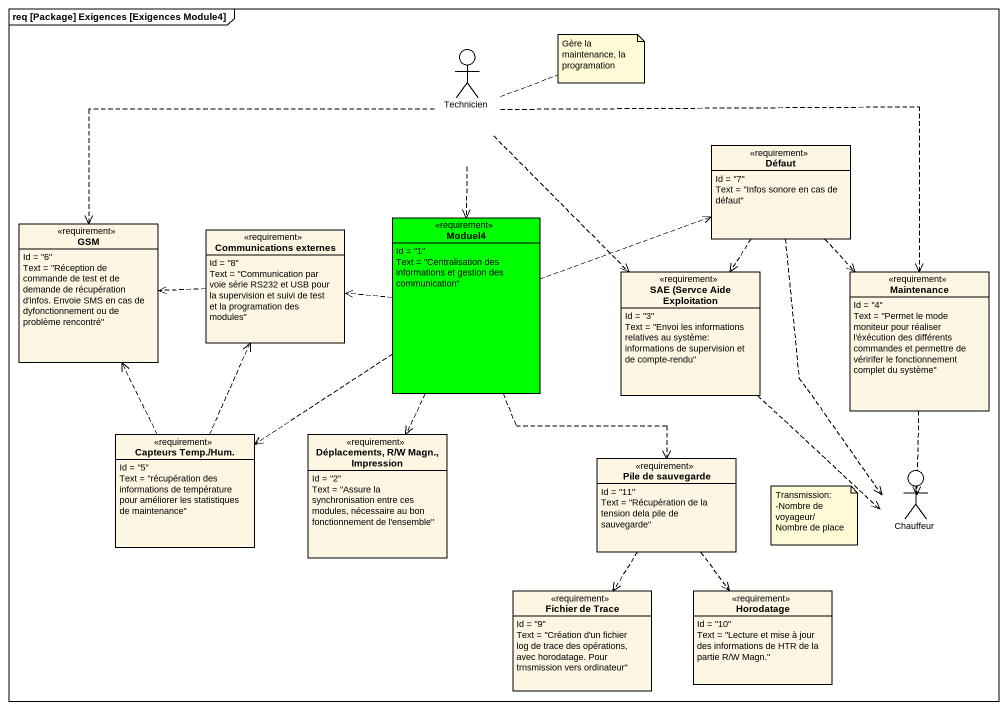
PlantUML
@startuml
mainframe req [Package] Exigences [Exigences Module4]
allowmixing
hide circle
hide empty members
actor Technicien
class Défaut <<requirement>> {
  Id = "7"
  Text = "Infos sonore en cas de défaut"
}
class GSM <<requirement>> {
  Id = "6"
  Text = "Réception de commande de test et de demande de récupération d'infos. Envoie SMS en cas de dyfonctionnement ou de problème rencontré"
}
class "Communications externes" as Communications_externes <<requirement>> {
  Id = "8"
  Text = "Communication par voie série RS232 et USB pour la supervision et suivi de test et la programation des modules"
}
class Moduel4 <<requirement>> #00FF00 {
  Id = "1"
  Text = "Centralisation des informations et gestion des communication"
}
class "SAE (Servce Aide Exploitation" as SAE_Servce_Aide_Exploitation <<requirement>> {
  Id = "3"
  Text = "Envoi les informations relatives au système: informations de supervision et de compte-rendu"
}
class Maintenance <<requirement>> {
  Id = "4"
  Text = "Permet le mode moniteur pour réaliser l'éxécution des différents commandes et permettre de véririfer le fonctionnement complet du système"
}
class "Capteurs Temp./Hum." as Capteurs_Temp_Hum <<requirement>> {
  Id = "5"
  Text = "récupération des informations de température pour améliorer les statistiques de maintenance"
}
class "Déplacements, R/W Magn., Impression" as Déplacements_R_W_Magn <<requirement>> {
  Id = "2"
  Text = "Assure la synchronisation entre ces modules, nécessaire au bon fonctionnement de l'ensemble"
}
class "Pile de sauvegarde" as Pile_de_sauvegarde <<requirement>> {
  Id = "11"
  Text = "Récupération de la tension dela pile de sauvegarde"
}
actor Chauffeur
class "Fichier de Trace" as Fichier_de_Trace <<requirement>> {
  Id = "9"
  Text = "Création d'un fichier log de trace des opérations, avec horodatage. Pour trnsmission vers ordinateur"
}
class Horodatage <<requirement>> {
  Id = "10"
  Text = "Lecture et mise à jour des informations de HTR de la partie R/W Magn."
}
Technicien .left.> GSM
Technicien ..> Moduel4
Technicien ..> SAE_Servce_Aide_Exploitation
Technicien .right.> Maintenance
Défaut ..> SAE_Servce_Aide_Exploitation
Défaut ..> Maintenance
Défaut ..> Chauffeur
Communications_externes .left.> GSM
Moduel4 .right.> Défaut
Moduel4 .left.> Communications_externes
Moduel4 ..> Capteurs_Temp_Hum
Moduel4 ..> Déplacements_R_W_Magn
Moduel4 ..> Pile_de_sauvegarde
SAE_Servce_Aide_Exploitation ..> Chauffeur
Maintenance ..> Chauffeur
Capteurs_Temp_Hum .up.> GSM
Capteurs_Temp_Hum .up.> Communications_externes
Pile_de_sauvegarde ..> Fichier_de_Trace
Pile_de_sauvegarde ..> Horodatage
note right of Technicien : Gère la maintenance, la programation
note as N2
  Transmission:
  -Nombre de voyageur/Nombre de place
end note
@enduml
